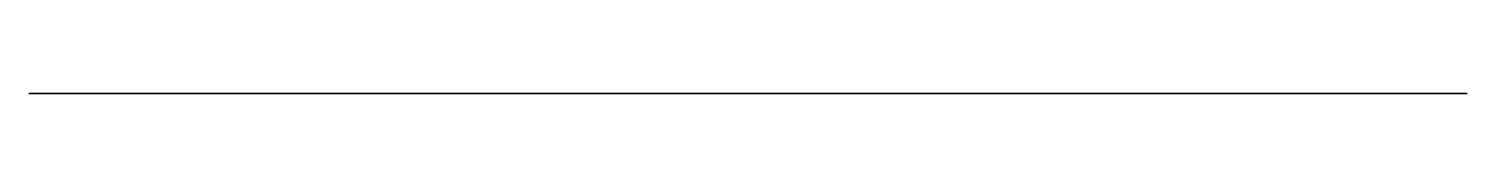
# Model space of a CAD drawing. Header units: millimetres. Extents: x 130.9 to 150.1, y 0 to 0.
import ezdxf

# ---------------------------------------------------------------- set-up
doc = ezdxf.new("R2010")
doc.units = ezdxf.units.MM
doc.layers.get('0').update_dxf_attribs({"color": 173, "true_color": 0x5858e1})

msp = doc.modelspace()

# ---------------------------------------------------------------- linework, layer by layer
at = {"color": 133, "true_color": 0x58c7e1}
msp.add_polyline3d([(134.559, 0, 15.534), (130.948, 0, 15.534), (130.948, 0, -90.073), (146.471, 0, -90.073), (146.471, 0, -32.657), (150.1, 0, -32.657), (150.1, 0, -22.348), (149.493, 0, -21.397), (148.935, 0, -20.418), (148.427, 0, -19.412), (147.969, 0, -18.382), (147.565, 0, -17.33), (147.213, 0, -16.259), (147.213, 0, -13.201), (143.232, 0, -13.201), (143.232, 0, 0.163), (143.227, 0, 0.255), (143.217, 0, 0.345), (143.203, 0, 0.435), (143.185, 0, 0.522), (143.163, 0, 0.609), (143.137, 0, 0.693), (143.107, 0, 0.776), (143.073, 0, 0.856), (143.035, 0, 0.935), (142.994, 0, 1.011), (142.949, 0, 1.086), (142.901, 0, 1.158), (142.85, 0, 1.227), (142.795, 0, 1.294), (142.738, 0, 1.358), (142.677, 0, 1.419), (142.614, 0, 1.478), (142.548, 0, 1.533), (142.48, 0, 1.586), (142.409, 0, 1.635), (142.336, 0, 1.681), (142.26, 0, 1.723), (142.182, 0, 1.762), (142.103, 0, 1.798), (142.021, 0, 1.829), (141.937, 0, 1.857), (141.852, 0, 1.88), (141.766, 0, 1.9), (141.677, 0, 1.916), (141.588, 0, 1.927), (141.497, 0, 1.934), (141.405, 0, 1.936), (139.463, 0, 1.936), (139.463, 0, 6.017), (138.412, 0, 7.47), (137.449, 0, 8.984), (136.58, 0, 10.553), (135.807, 0, 12.172), (135.132, 0, 13.834)], close=True, dxfattribs=at)

doc.saveas('drawing.dxf')
